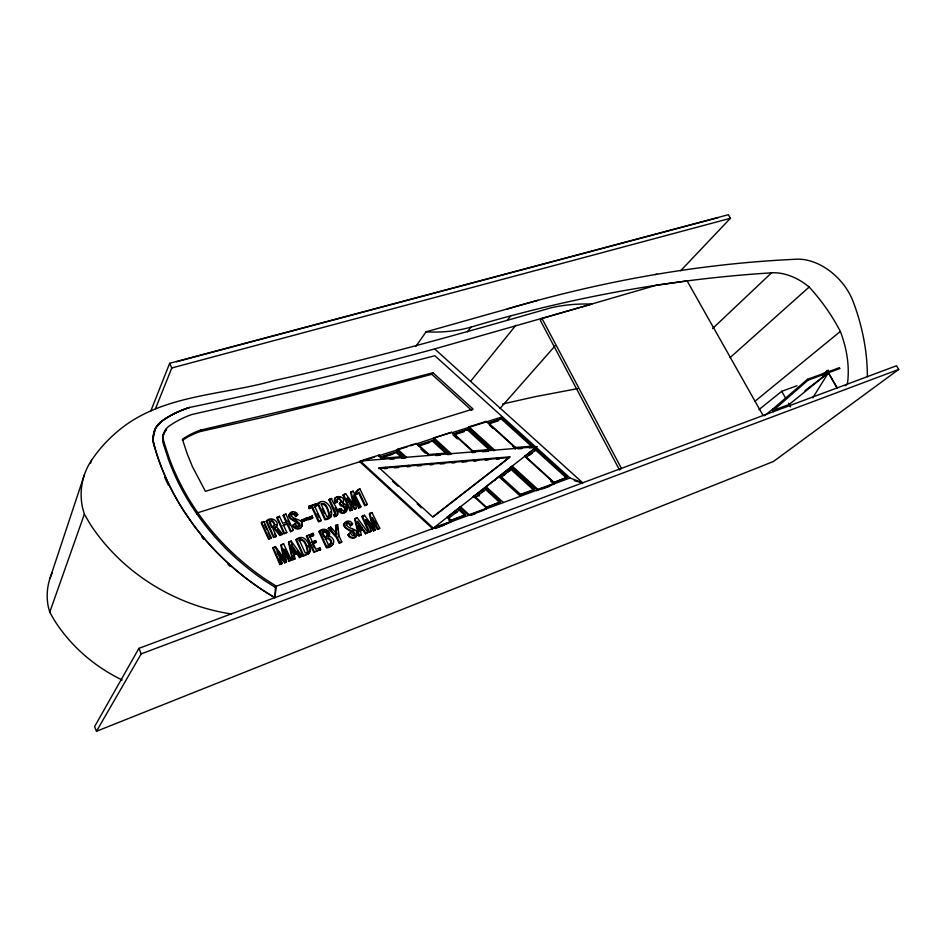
<?xml version="1.0" encoding="UTF-8"?>
<svg xmlns="http://www.w3.org/2000/svg" width="946" height="946" viewBox="0 0 946 946"><rect width="100%" height="100%" fill="white"/><g stroke="black" fill="none" stroke-linecap="round" stroke-linejoin="round"><path stroke-width="1.42" d="M153.027 437.135L155.747 427.911L162.204 420.875A107.182 96.386 24.9 0 1 189.496 407.478A110.647 99.626 25.1 0 0 162.204 420.875A27.198 23.851 20 0 0 154.636 430.134L152.992 439.559L154.576 446.819A233.816 198.364 35.1 0 0 183.146 510.036L193.339 524.841A233.816 198.364 35.1 0 0 274.872 597.647L276.374 586.201L570.012 477.978L582.724 482.815L434.675 348.908C353.603 371.033 271.762 390.308 189.496 407.478C178.889 410.931 168.506 415.743 159.815 422.803C153.217 428.692 151.265 438.684 154.576 446.819A235.459 199.63 35.1 0 0 274.872 597.647L275.428 587.442L276.374 586.201L266.559 580.016A227.087 192.31 35.2 0 1 169.145 457.97L164.214 442.882A25.968 22.751 20.8 0 1 163.327 439.216C162.452 433.374 165.893 427.58 171.001 424.825A101.352 91.183 25.3 0 1 191.825 414.525L323.047 384.62L434.876 355.731L570.012 477.978M329.267 534.774L329.054 536.169M329.48 499.263L328.971 499.949L335.144 514.222L335.664 512.697L329.48 499.263L331.656 498.518C331.786 503.059 343.552 513.666 334.766 516.22L334.021 514.636L335.144 514.127M275.428 587.442L265.637 581.282A226.602 192.073 35.1 0 1 168.459 459.496L163.54 444.431A25.909 22.716 20.7 0 1 162.653 440.777L163.291 434.498L166.531 429.33M153.027 437.17L153.122 440.789A35.428 31.064 20.7 0 0 154.576 446.819M343.623 511.396L344.592 510.651C345.716 505.85 340.146 506.725 339.378 503.686L341.033 502.421L340.04 499.583L337.71 498.767L336.741 500.86M339.378 503.686L341.482 500.942L339.176 497.939L337.225 498.885L337.261 502.231L335.215 502.929C330.355 493.8 348.14 495.113 342.547 503.307C352.811 504.892 343.091 520.158 338.467 509.87L338.987 509.185C341.53 506.559 342.523 513.252 345.113 509.965C345.846 507.635 342.476 503.024 340.347 505.767M346.804 510.84L346.614 508.51M354.502 535.33C353.638 531.191 334.47 524.841 348.743 521.731M331.467 514.707L330.864 516.965M299.563 526.153C298.64 521.601 281.731 517.509 292.219 512.389M345.881 525.231L347.016 523.67A1.975 1.762 37.5 0 1 349.039 523.978L350.458 525.834L352.598 524.001C351.392 520.276 345.278 519.91 344.332 523.883C343.67 530.931 354.738 528.601 355.034 534.679L354.135 535.874M291.439 514.565C291.64 520.288 301.644 517.982 302.259 524.155C302.968 529.524 294.513 529.689 293.295 524.971L295.057 523.741L297.387 526.378L299.669 526.023M335.05 498.447L335.215 502.929M333.323 543.122L332.141 545.215L326.938 547.19L319.464 531.073C323.603 526.484 332.85 531.333 328.64 536.713M329.113 515.866C328.215 512.082 326.843 503.509 321.675 504.336M356.701 535.093C355.944 539.681 349.121 538.889 347.939 534.857L350.162 532.976L352.468 535.578L354.679 535.223M301.833 525.917C300.97 530.529 294.04 529.772 292.822 525.657L293.295 524.971M50.067 578.136L84.312 474.975M90.591 463.138L91.526 460.335A160.666 147.245 25.3 0 1 117.044 431.861C160.501 394.376 221.163 395.7 273.701 380.647C367.083 360.178 459.094 334.234 550.915 307.828A201.805 160.986 48.9 0 1 591.829 304.104L434.675 348.908M122.211 679.997A157.178 144.478 19.9 0 1 54.679 620.742L49.748 612.192L84.348 514.21L82.527 507.706A75.349 67.71 16.8 0 1 91.526 460.335M150.781 411.084L169.665 363.299L728.361 214.718L730.43 218.278L680.612 270.769M155.463 408.731L171.77 367.994L169.665 363.299M357.86 490.111L355.495 492.878L356.228 494.427L359.173 492.275L365.298 505.164L367.32 504.455L359.918 488.893L357.86 490.111L359.918 488.893M358.392 489.413L355.495 492.878M163.291 434.498L164.971 430.69M162.925 435.739L163.623 434.037M164.947 431.222L165.621 429.65M162.688 436.981L163.398 435.172M165.692 430.241L166.366 428.668M162.558 438.187L163.256 436.39M162.546 439.37L163.209 437.726M162.629 440.635L163.303 439.074M163.717 444.927L164.391 443.378M182.389 440.351A82.101 73.894 25.2 0 1 199.228 431.861L200.635 430.075L329.598 400.004L432.937 372.736L473.083 409.05L205.412 491.329L192.416 466.615L187.166 453.702L182.401 439.287L183.098 438.802A82.29 74.001 25.3 0 1 199.973 430.3L200.635 430.075M197.04 514.151L197.797 512.732L374.545 457.084M138.908 648.353L94.6 726.611L96.48 731.282L773.45 461.482L898.7 369.437L896.501 365.771L138.908 648.353L141.214 653.852L96.48 731.282M812.756 397.828L828.389 372.771L839.989 368.479M261.664 522.346L261.214 523.032L268.605 539.338L271.336 537.872L263.934 521.577L261.664 522.346L269.054 538.664L271.336 537.872M263.485 522.263L263.934 521.577M276.421 526.662L282.476 533.993L280.264 534.762L274.636 527.88L272.838 528.495L276.315 536.134L273.548 537.612L266.157 521.352L266.618 520.655C271.372 515.771 280.785 521.944 275.96 527.336L276.847 524.652M290.564 531.687L293.307 530.221L285.917 514.092L283.646 514.861L286.827 521.825L282.641 523.268L279.448 516.291L276.705 517.758L284.084 533.934L286.839 532.468L283.374 524.888L287.572 523.445L291.037 531.013L290.564 531.687L287.099 524.119L287.572 523.445M278.987 516.977L279.448 516.291M274.636 527.88L274.174 528.554L279.791 535.436L282.476 533.993M286.827 521.825L286.354 522.511L283.173 515.558L283.646 514.861M285.917 514.092L283.173 515.558M279.791 535.436L280.264 534.762M288.979 561.321L291.321 560.008L283.54 543.725L280.832 545.18L283.942 559.524L284.427 558.873L275.452 546.575L272.708 548.041L279.862 564.608L282.215 563.284L276.977 551.258L285.184 562.22L286.484 561.747L283.859 548.822L289.464 560.682L288.979 561.321L283.386 549.484M291.38 514.719L292.078 514.352A2.01 1.809 31.9 0 1 294.147 514.659L295.578 516.54L297.742 514.683C296.488 510.875 290.28 510.556 289.228 514.541C288.471 521.707 299.823 519.295 300.048 525.479L297.647 527.229M274.979 547.237L275.452 546.575M295.578 516.54L297.742 514.683M415.956 346.236L426.067 331.833L537.978 300.284M295.057 523.741L292.822 525.657M308.964 506.24L309.236 508.581L312.417 506.973L319.062 521.258L321.273 520.489L314.64 506.216L317.253 505.33L316.484 503.686L308.964 506.24L309.236 508.581M283.067 544.388L283.54 543.725M301.336 520.324L306.256 518.112L306.989 519.709L302.07 521.92L301.336 520.324L304.647 519.177M299.468 557.549L302.117 556.118L291.155 541.041L288.956 541.822L288.483 542.484L292.456 560.079L295.093 558.648L293.993 554.238L297.328 553.043L299.965 556.898L299.468 557.549L296.843 553.694L297.328 553.043M305.759 518.786L306.256 518.112M316.484 503.686L309.72 506.512M307.344 518.242L312.239 516.043L312.487 518.325L308.089 519.839L307.344 518.242L312.239 516.043M291.155 541.041L290.682 541.703L292.361 544.021M317.253 505.33L314.143 506.902M291.061 545.31L291.545 544.648L296.275 551.518L293.059 553.15L291.061 545.31L295.791 552.168M331.656 498.518L328.971 499.949M277.332 553.008L284.711 562.87L285.184 562.22M284.711 562.87L286.484 561.747M309.377 537.068L313.363 535.649L313.091 533.319L306.362 536.181L313.824 552.381L320.611 549.46L319.854 547.84L315.822 549.295L313.079 543.347L316.319 542.188L315.586 540.592L311.837 542.413L315.586 540.592M293.993 554.238L293.508 554.888L296.843 553.694M321.273 520.489L318.554 521.932L311.932 507.671M199.89 431.636L265.282 416.855L348.956 396.409L431.778 374.273L432.937 372.736M338.668 498.637L339.176 497.939M313.091 533.319L313.363 535.649M358.629 507.978L359.173 507.293L353.627 496L356.394 508.262L354.632 509.362L346.674 498.897L347.194 498.199L352.397 509.646L350.103 510.946L343.008 495.172L345.645 493.753L354.383 505.507L351.12 491.885L353.213 491.175L360.899 506.689L360.367 507.375L358.629 507.978L353.095 496.697M467.419 331.845L470.966 327.139C568.712 297.895 669.697 279.176 771.546 272.826A52.065 36.788 46.6 0 1 809.173 287.04A157.935 116.524 46.6 0 1 840.344 331.443A116.595 84.454 46.4 0 1 847.403 384.088L845.239 385.72M345.645 493.753L343.008 495.172M340.95 502.48L341.471 501.782M329.161 536.051L328.546 536.5L329.551 536.488A3.382 3.051 36.6 0 1 331.928 537.742C336.492 541.987 331.786 547.9 326.417 547.84L318.956 531.735L319.464 531.073M353.52 504.833L350.599 492.582L351.12 491.885M381.214 458.242L378.577 455.818L379.121 455.097L383.532 459.141M337.367 512.673L337.568 514.636L336.445 516.019L334.245 516.894L334.021 514.636M314.226 547.568L312.582 544.009L313.079 543.347M353.213 491.175L350.599 492.582M338.467 509.87L341.033 508.487M316.319 542.188L312.582 544.009M328.25 528.471L330.816 527.076L336.835 533.934L335.617 525.385L337.675 524.652L339.117 536.193L341.766 541.845L341.234 542.507L339.129 543.264L336.492 537.6L328.25 528.471L330.816 527.076M356.228 494.427L359.173 492.275M379.192 467.809L432.724 516.989L510.154 456.812L379.192 467.809L378.637 468.518L509.492 457.509L433.173 516.823M335.617 525.385L336.315 534.596M337.154 525.326L337.675 524.652M319.854 547.84L320.103 550.123M429.153 455.44L416.086 443.473L397.651 449.267L397.095 449.989L405.846 457.994L401.553 458.349M396.303 452.555L396.859 451.833L402.133 456.658L401.565 457.367L396.303 452.555L381.167 457.332M385.424 467.277L384.313 468.696L387.174 468.459M354.632 509.362L356.394 508.262M507.174 320.363L510.828 315.763M363.359 529.405L360.201 530.529L361.337 534.797L358.759 536.193L354.596 519.177L355.128 518.503L357.221 517.769L367.994 532.409L365.404 533.792L362.815 530.067L363.359 529.405L365.948 533.142L365.404 533.792M416.086 443.473L415.507 444.194L451.561 432.31L473.071 451.881L472.444 452.578L475.318 452.342M367.32 504.455L364.754 505.838L358.64 492.961M350.458 525.834L352.598 524.001M357.221 517.769L354.596 519.177M470.73 381.143L515.842 325.329M372.464 519.378L377.43 529.464L379.157 528.838L379.713 528.187L371.955 512.578L369.886 513.311L373.209 527.028L364.447 515.227L361.786 516.646L368.964 532.515L371.27 531.226L366.007 519.709L365.463 520.383L367.214 524.214M350.162 532.976L347.939 534.857M363.891 515.901L364.447 515.227M408.353 465.361L407.194 466.768L410.044 466.532M369.886 513.311L369.33 513.985L372.322 526.319M371.411 513.252L371.955 512.578M433.871 437.868L433.28 438.601L450.568 454.364L451.183 453.654L433.871 437.868L451.561 432.31M432.488 441.12L433.079 440.398L446.938 453.039L446.335 453.737L432.488 441.12L417.99 445.696M358.156 525.716L359.196 529.5L362.33 527.915L357.659 521.258L359.74 528.838L362.33 527.915M541.975 318.495L540.355 320.434L619.535 470.02L621.404 468.388L541.975 318.495L656.264 285.254L687.139 280.927L763.091 415.531M453.962 433.812L453.347 434.533L468.199 429.318L490.454 449.527L472.799 450.946L453.962 433.812L468.199 429.318M365.463 520.383L373.457 530.895L375.231 529.795L372.393 517.45L377.998 528.802L377.43 529.464M431.116 463.445L429.933 464.853L432.866 464.604M373.457 530.895L375.231 529.795M468.991 426.823L468.365 427.545L494.001 450.828L494.652 450.13L468.991 426.823L486.149 421.419L515.913 448.404L515.251 449.102M307.083 552.771L308.112 551.506C307.249 547.427 305.416 537.139 299.338 540.119L305.286 553.079L307.58 552.109C306.8 548.077 304.896 537.789 298.853 540.781M335.653 513.548L333.512 515.31M485.511 422.153L486.149 421.419M452.566 462.298L453.181 461.601M499.914 408.577L555.066 345.893M330.556 544.269C332.401 541.313 328.203 536.808 325.081 539.362M489.2 423.205L502.267 418.57L532.716 446.11L529.192 447.032M474.478 460.454L475.117 459.756M440.54 511.1L441.155 510.438M454.056 500.588L454.683 499.926M496.071 458.633L496.721 457.947M467.383 490.241L468.01 489.567M431.944 529.287L536.879 446.701L360.296 461.021L359.764 461.743L432.559 528.637M480.438 480.083L481.076 479.409M493.315 470.079L493.966 469.393M532.716 446.11L515.57 447.493L514.908 448.191L512.744 446.228M458.491 508.641L460.371 506.666L469.181 514.719L486.764 508.239L473.674 496.248M505.98 460.229L506.642 459.543M459.851 509.48L459.224 510.142L464.864 515.298L450.249 520.678L465.503 514.648L459.851 509.48L448.818 518.148L450.875 520.028M450.071 522.606L451.313 521.305L446.89 517.237M484.754 488.041L486.705 486.031M486.185 488.81L485.535 489.472L499.772 502.456L500.434 501.806L486.185 488.81L474.88 497.844M497.584 477.99L499.547 475.968M500.682 477.588L501.333 476.914L520.56 494.403L534.313 489.354L511.668 468.79L500.682 477.588L502.811 479.527M510.201 468.093L512.188 466.059L537.907 489.401L554.439 483.311L524.64 456.303M509.681 470.824L510.343 470.15L508.049 471.948M511.668 468.79L511.006 469.476L533.627 490.004L534.313 489.354M469.181 514.719L468.542 515.369L459.744 507.328L447.387 517.013M525.077 456.114L536.879 446.701M535.01 450.781L536.37 449.409L567.162 477.269L553.126 482.827L567.162 477.269M500.434 501.806L485.605 507.671L499.772 502.456M486.114 508.901L486.764 508.239M520.56 494.403L519.886 495.065L533.627 490.004M537.907 489.401L536.524 490.714L551.66 485.144M712.551 328.581L771.546 272.826M553.032 484.636L554.439 483.311M730.087 357.612L809.173 287.04M827.892 371.908L807.553 379.287L772.728 409.121L773.414 410.328L808.05 380.162L828.389 372.771L837.021 387.943M335.002 498.305L335.806 497.608M754.683 401.506L840.344 331.443M758.905 409.665L781.715 391.313L796.958 385.755M823.528 374.001L828.128 370.324L828.85 371.565L839.457 367.639M821.554 375.16L828.128 370.324M764.392 415.732L772.728 409.121L773.414 411.711M473.035 496.91L511.526 466.733L537.21 490.063M493.304 481.337L495.444 479.669M528.175 453.997L530.399 452.259M536.37 449.409L526.354 457.261L553.836 482.164M455.286 513.394L457.497 511.656M477.434 496L479.563 494.32M481.691 492.653L484.246 490.808M503.461 475.554L505.755 473.757M529.89 454.955L532.113 453.217M326.417 536.82C329.102 534.525 324.785 529.831 321.959 532.622L323.709 536.394M804.94 390.698L828.389 372.771L789.153 404.474L773.414 410.328M327.612 516.93L328.593 516.457M346.141 511.869C343.516 513.832 339.862 512.212 338.987 509.185M330.45 517.119L325.412 519.047L318.01 503.166C328.321 495.018 339.023 519.271 324.904 519.721L317.513 503.851L319.807 503.071M272.519 527.253C277.024 526.165 272.614 519.118 269.196 522.18M141.214 653.852L898.7 369.437M451.313 521.305L433.173 527.986L360.296 461.021L379.121 455.097M434.533 528.329L448.771 523.079M470.6 515.026L484.104 510.048M435.219 528.495L444.265 525.16M471.309 515.18L475.353 513.69M542.708 488.834L549.579 486.303M327.895 545.428L329.397 544.884M282.215 563.284L280.335 563.97L273.169 547.379M289.464 560.682L291.321 560.008M295.093 558.648L292.941 559.429L288.956 541.822M299.965 556.898L302.117 556.118M320.611 549.46L314.32 551.731L306.847 535.519M341.766 541.845L339.661 542.602L337.013 536.938L328.759 527.797M361.337 534.797L359.314 535.531L355.128 518.503M365.948 533.142L367.994 532.409M371.27 531.226L369.519 531.853L362.33 515.972M377.998 528.802L379.713 528.187M296.275 551.518L293.544 552.488L291.545 544.648M359.657 531.191L362.815 530.067M324.289 537.659L325.613 537.186M298.167 539.066L295.814 539.894L303.276 556.177L309.413 553.268L309.78 549.496M307.604 535.743L311.352 534.419M318.956 531.735L322.621 530.446M313.871 534.987L309.874 536.394L312.346 541.751M276.315 536.134L274.009 536.938L266.618 520.655M286.839 532.468L284.557 533.272L277.166 517.072M291.037 531.013L293.307 530.221M352.397 509.646L350.635 510.261L343.528 494.474M359.173 507.293L360.899 506.689M306.989 519.709L302.566 521.246L301.821 519.638M312.984 517.639L308.573 519.165L307.84 517.557M282.901 525.574L287.099 524.119M335.735 502.243L337.769 501.546M266.157 521.352L269.48 520.217M309.72 507.896L312.417 506.973M383.367 457.178L392.992 454.139M418.735 446.004L429.259 442.669M454.033 434.841L464.38 431.577M489.945 423.489L498.223 420.875M378.577 455.818L407.62 446.678M410.245 445.85L414.194 444.608M452.294 432.606L502.409 416.831M396.859 451.833L381.711 456.611L383.402 458.171L402.133 456.658M433.079 440.398L418.57 444.975L428.952 454.494L446.938 453.039M502.267 418.57L488.455 422.921L515.57 447.493M655.247 274.541L657.21 274.222M507.257 308.952C601.798 281.116 699.52 263.473 798.046 259.157A50.717 35.25 46.6 0 1 853.209 301.786L855.054 306.764A228.707 169.5 43.8 0 1 867.352 376.638M171.77 367.994L730.43 218.278M176.512 361.75L718.085 217.675M299.35 538.652L301.017 538.227M502.61 403.989L535.33 396.658L578.112 388.522M336.918 497.088L340.288 497.182M323.65 530.15L326.275 530.292M394.328 467.856L398.621 467.49M417.139 465.929L421.408 465.574M440.209 463.989L444.608 463.611M451.952 462.996L454.872 462.748M462.168 462.133L466.555 461.766M473.851 461.151L476.725 460.903M485.357 460.182L488.231 459.933M496.756 459.212L499.441 458.987M390.119 459.271L394.411 458.928M435.893 455.546L440.292 455.192M447.635 454.6L450.568 454.364M482.507 451.762L488.254 451.289M518.053 448.877L522.239 448.534M529.216 447.966L536.205 447.399M390.048 458.302L392.933 458.065M436.65 454.529L440.801 454.186M472.172 451.644L475.105 451.408M482.46 450.816L488.337 450.343M517.758 447.955L522.05 447.612M271.041 519.815L272.401 519.732M574.246 480.698L582.724 482.815M293.165 518.538L296.997 519.981M294.644 512.649L295.353 513.087M343.552 504.324L344.273 504.774M353.13 529.795L354.336 530.552M501.628 419.279L532.042 446.796M535.684 450.095L566.453 477.931M431.778 374.273L471.841 410.517M326.997 530.694L328.215 532.03M489.993 425.605L493.244 428.55M550.548 481.076L553.741 483.974M467.572 430.04L489.803 450.225M453.099 434.983L457.403 438.897M498.897 476.642L520.442 496.248M486.055 486.705L503.402 502.527M475.531 497.17L486.268 507.021M420.946 449.173L425.298 453.158M397.651 449.267L406.413 457.285M448.924 520.324L450.686 521.956M392.543 481.289L397.888 486.209M417.139 503.887L421.419 507.825M295.59 525.988L296.216 526.615M330.296 527.738L332.022 529.701M277.686 529.429L282.003 534.667M366.007 519.709L374.025 530.233M347.194 498.199L355.176 508.688M368.278 521.802L371.778 526.52M351.226 502.669L352.976 505.022M275.794 548.361L279.058 552.819M297.411 550.974L300.781 555.609M357.115 521.92L361.774 528.578M350.99 525.172L349.571 523.304A1.975 1.762 37.5 0 0 347.549 523.008L346.484 523.907C346.756 529.535 356.5 527.3 357.162 533.367C357.978 538.676 349.665 538.842 348.483 534.206M296.063 515.854L294.632 513.974A2.01 1.809 31.9 0 0 292.551 513.666L290.966 515.263L291.108 516.717M351.463 523.753L352.066 524.675M296.654 514.447L297.257 515.369M340.678 509.516L341.423 510.722M84.348 514.21L90.272 524.25A184.848 162.121 25.9 0 0 231.179 613.942M827.171 370.666L837.305 388.073M807.553 379.287L808.05 380.162M781.715 391.313L785.807 398.467M790.572 406.898L788.538 403.244L789.875 405.869M345.562 506.193L346.094 507.162M375.278 521.045L376.567 523.646M353.97 494.462L360.367 507.375M285.456 549.401L289.642 558.152M356.027 492.18L356.772 493.741M339.898 503L340.867 505.081M335.144 507.754L336.859 511.408M322.255 508.534L324.608 513.583M317.158 513.382L318.968 517.273M308.065 545.475L309.165 547.864M287.903 520.146L290.363 525.527M350.718 507.789L351.865 510.332M269.811 523.528L271.644 527.549M274.695 534.265L275.854 536.808M264.62 524.77L266.902 529.772M268.037 532.279L270.875 538.546M279.413 558.589L281.742 563.934M328.723 532.965L329.09 533.911M330.58 511.715L331.195 513.3M356.216 532.882L356.618 534.029M301.384 523.682L301.774 524.829M49.748 612.192L48.258 606.587A63.867 59.373 6.4 0 1 52.172 572.791M293.78 556L294.608 559.299M372.156 519.484L373.422 524.971M374.048 527.714L374.675 530.458M281.305 544.518L284.427 558.873M285.136 558.093L286.011 562.397M478.818 495.29L478.901 495.716A1.738 0.851 70.2 0 0 479.043 496.142M337.332 526.768L337.698 529.654M338.23 533.97L338.597 536.843M343.079 501.132L343.079 502.279M230.02 566.287A235.105 199.464 35.1 0 1 227.939 564.407M203.709 539.315A235.105 199.464 35.1 0 1 201.936 537.186M168.423 485.274A235.105 199.464 35.1 0 1 164.77 477.375M470.966 327.139A149.657 114.773 32.3 0 1 426.067 331.833M310.536 550.276L308.94 553.493L303.772 555.527L296.299 539.232C304.47 533.343 309.508 543.382 310.536 550.276M327.824 534.608L327.482 535.743L324.809 536.997L322.468 531.948L326.24 531.498L327.824 534.608M329.764 514.47L329.113 515.771L326.878 516.682L320.99 504.052C326.926 501.155 327.895 510.852 329.764 514.47M274.979 524.652L272.105 526.875L269.657 521.494L273.063 521.08L274.979 524.652M331.573 542.827L328.416 544.766L325.601 538.7C328.593 536.536 331.857 539.646 331.573 542.827"/></g></svg>
